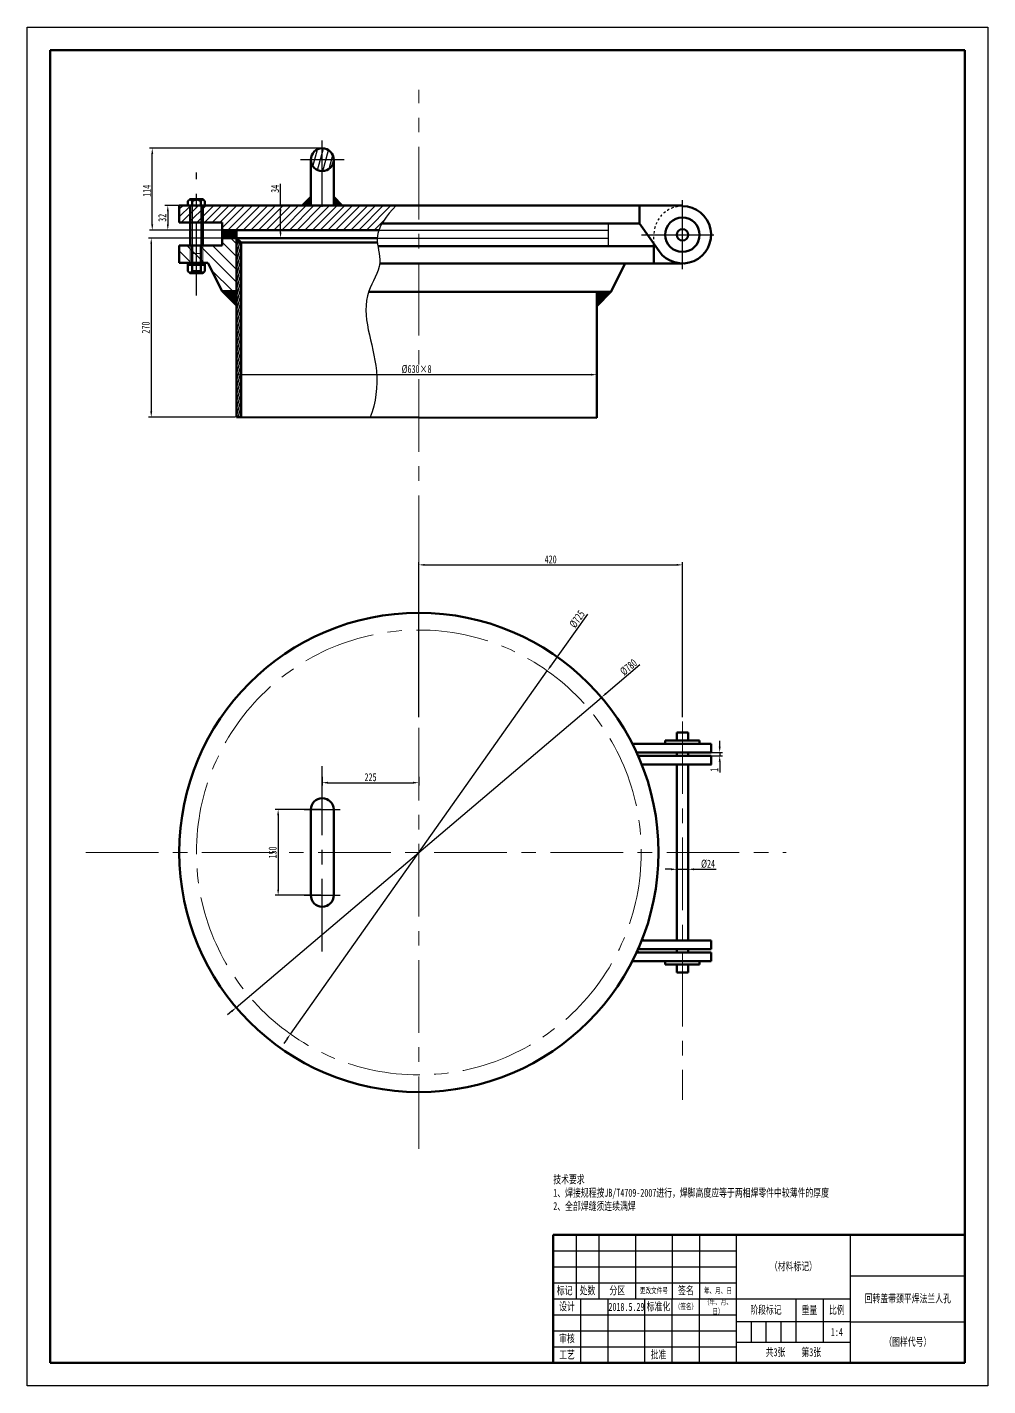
# Model space of a CAD drawing. Header units: millimetres. Extents: x 12088 to 13969, y -4291 to -3102.
# Drawn here: x 13029 to 13449, y -3696 to -3102 of the extents above; entities that cross this region are included whole.
import ezdxf

# ---------------------------------------------------------------- set-up
doc = ezdxf.new("R2010")
doc.units = ezdxf.units.MM
doc.header["$PDMODE"] = 35
doc.linetypes.add('CENTER', pattern=[50.8, 31.75, -6.35, 6.35, -6.35])
doc.linetypes.add('虚线', pattern=[2, 1, -1])
for name, color, linetype, lineweight in [('点划线', 7, 'CENTER', 13), ('粗实线', 7, 'Continuous', 50), ('虚线', 7, '虚线', 25)]:
    doc.layers.add(name, color=color, linetype=linetype, lineweight=lineweight)
doc.layers.add('细实线', color=7, linetype='Continuous')
doc.styles.get("Standard").update_dxf_attribs({"font": 'txt', "bigfont": 'gbcbig.shx'})
doc.styles.add('仿宋', font='simfang.ttf', dxfattribs={"width": 0.7, "height": 3.5})
doc.dimstyles.new('ISO-25', dxfattribs={"dimtxt": 2.5, "dimasz": 2.5, "dimexe": 1.25, "dimexo": 0.625, "dimtad": 1, "dimtxsty": 'Standard', "dimcen": 2.5, "dimadec": 0, "dimazin": 0, "dimtfac": 1, "dimtmove": 0, "dimatfit": 3, "dimfxl": 1, "dimarcsym": 0})
doc.dimstyles.new('仿宋', dxfattribs={"dimtxt": 2.5, "dimasz": 2.5, "dimexe": 1.25, "dimexo": 0.625, "dimtad": 1, "dimtxsty": '仿宋', "dimcen": 2.5, "dimadec": 0, "dimazin": 0, "dimtfac": 1, "dimtmove": 0, "dimatfit": 3, "dimfxl": 1, "dimlwd": 25, "dimlwe": 25, "dimarcsym": 0})

# ---------------------------------------------------------------- blocks, each defined once
blk = doc.blocks.new('*D59')
at = {"layer": 'Defpoints', "color": 0}
for p in [(13120.26, -3254.85), (13277.75, -3254.29), (13277.75, -3254.85)]:
    blk.add_point(p, dxfattribs=at)
at = {"layer": '细实线', "color": 0, "lineweight": 25}
for p, q in [((13120.26, -3254.23), (13120.26, -3253.04)), ((13122.76, -3254.29), (13275.25, -3254.29)), ((13277.75, -3254.23), (13277.75, -3253.04))]:
    blk.add_line(p, q, dxfattribs=at)
at = {"layer": '细实线', "color": 0}
for points in [[(13122.76, -3253.88), (13122.76, -3254.71), (13120.26, -3254.29)], [(13275.25, -3253.88), (13275.25, -3254.71), (13277.75, -3254.29)]]:
    blk.add_solid(points, dxfattribs=at)
at = {"layer": '细实线', "color": 0, "insert": (13199.01, -3251.9), "char_height": 3.5, "attachment_point": 5, "style": '仿宋'}
blk.add_mtext('{\\Ftxt|c134;%%C}630×8', dxfattribs=at)
blk = doc.blocks.new('*D60')
at = {"layer": 'Defpoints', "color": 0}
for p in [(13279.85, -3395.37), (13120.16, -3530.96)]:
    blk.add_point(p, dxfattribs=at)
at = {"layer": '细实线', "color": 0, "lineweight": 25}
for p, q in [((13296.61, -3381.14), (13281.76, -3393.76)), ((13120.16, -3530.96), (13279.85, -3395.37)), ((13118.26, -3532.58), (13116.35, -3534.2))]:
    blk.add_line(p, q, dxfattribs=at)
at = {"layer": '细实线', "color": 0}
for points in [[(13281.49, -3393.44), (13282.02, -3394.07), (13279.85, -3395.37)], [(13117.99, -3532.26), (13118.52, -3532.9), (13120.16, -3530.96)]]:
    blk.add_solid(points, dxfattribs=at)
at = {"layer": '细实线', "color": 0, "insert": (13291.68, -3382.19), "char_height": 3.5, "attachment_point": 5, "rotation": 40.33413, "style": '仿宋'}
blk.add_mtext('{\\Ftxt|c134;%%C}780', dxfattribs=at)
blk = doc.blocks.new('*D61')
at = {"layer": 'Defpoints', "color": 0}
for p in [(13256.16, -3383.77), (13143.86, -3542.56)]:
    blk.add_point(p, dxfattribs=at)
at = {"layer": '细实线', "color": 0, "lineweight": 25}
for p, q in [((13273.72, -3358.94), (13257.6, -3381.73)), ((13143.86, -3542.56), (13256.16, -3383.77)), ((13142.41, -3544.6), (13140.97, -3546.65))]:
    blk.add_line(p, q, dxfattribs=at)
at = {"layer": '细实线', "color": 0}
for points in [[(13257.26, -3381.49), (13257.94, -3381.97), (13256.16, -3383.77)], [(13142.07, -3544.36), (13142.75, -3544.84), (13143.86, -3542.56)]]:
    blk.add_solid(points, dxfattribs=at)
at = {"layer": '细实线', "color": 0, "insert": (13269.21, -3361.17), "char_height": 3.5, "attachment_point": 5, "rotation": 54.73097, "style": '仿宋'}
blk.add_mtext('{\\Ftxt|c134;%%C}725', dxfattribs=at)
blk = doc.blocks.new('*D62')
at = {"layer": 'Defpoints', "color": 0}
for p in [(13157.76, -3444.42), (13138.49, -3481.92), (13157.76, -3481.92)]:
    blk.add_point(p, dxfattribs=at)
at = {"layer": '细实线', "color": 0, "lineweight": 25}
for p, q in [((13157.14, -3444.42), (13137.24, -3444.42)), ((13138.49, -3446.92), (13138.49, -3479.42)), ((13157.14, -3481.92), (13137.24, -3481.92))]:
    blk.add_line(p, q, dxfattribs=at)
at = {"layer": '细实线', "color": 0}
for points in [[(13138.07, -3446.92), (13138.91, -3446.92), (13138.49, -3444.42)], [(13138.07, -3479.42), (13138.91, -3479.42), (13138.49, -3481.92)]]:
    blk.add_solid(points, dxfattribs=at)
at = {"layer": '细实线', "color": 0, "insert": (13136.1, -3463.17), "char_height": 3.5, "attachment_point": 5, "rotation": 90, "style": '仿宋'}
blk.add_mtext('150', dxfattribs=at)
blk = doc.blocks.new('*D57')
at = {"layer": 'Defpoints', "color": 0}
for p in [(13326.05, -3419.42), (13326.06, -3420.92), (13331.53, -3420.92)]:
    blk.add_point(p, dxfattribs=at)
at = {"layer": '细实线', "color": 0, "lineweight": 25}
for p, q in [((13331.53, -3416.92), (13331.53, -3414.42)), ((13326.67, -3419.42), (13332.78, -3419.42)), ((13326.68, -3420.92), (13332.78, -3420.92)), ((13331.53, -3419.42), (13331.53, -3420.92)), ((13331.53, -3423.42), (13331.53, -3428.19))]:
    blk.add_line(p, q, dxfattribs=at)
at = {"layer": '细实线', "color": 0}
for points in [[(13331.11, -3416.92), (13331.95, -3416.92), (13331.53, -3419.42)], [(13331.11, -3423.42), (13331.95, -3423.42), (13331.53, -3420.92)]]:
    blk.add_solid(points, dxfattribs=at)
at = {"layer": '细实线', "color": 0, "insert": (13329.15, -3427.05), "char_height": 3.5, "attachment_point": 5, "rotation": 90, "style": '仿宋'}
blk.add_mtext('1', dxfattribs=at)
blk = doc.blocks.new('*D63')
at = {"layer": 'Defpoints', "color": 0}
for p in [(13114.01, -3194.58), (13083, -3272.83), (13120.26, -3272.83)]:
    blk.add_point(p, dxfattribs=at)
at = {"layer": '粗实线', "color": 0, "lineweight": 25}
for p, q in [((13113.39, -3194.58), (13081.75, -3194.58)), ((13083, -3197.08), (13083, -3270.33)), ((13119.64, -3272.83), (13081.75, -3272.83))]:
    blk.add_line(p, q, dxfattribs=at)
at = {"layer": '粗实线', "color": 0}
for points in [[(13082.59, -3197.08), (13083.42, -3197.08), (13083, -3194.58)], [(13082.59, -3270.33), (13083.42, -3270.33), (13083, -3272.83)]]:
    blk.add_solid(points, dxfattribs=at)
at = {"layer": '粗实线', "color": 0, "insert": (13080.61, -3233.7), "char_height": 3.5, "attachment_point": 5, "rotation": 90, "style": '仿宋'}
blk.add_mtext('270', dxfattribs=at)
blk = doc.blocks.new('*D64')
at = {"layer": 'Defpoints', "color": 0}
for p in [(13083.44, -3155.33), (13157.76, -3155.33), (13114.01, -3191.08)]:
    blk.add_point(p, dxfattribs=at)
at = {"layer": '粗实线', "color": 0, "lineweight": 25}
for p, q in [((13157.14, -3155.33), (13082.19, -3155.33)), ((13083.44, -3188.58), (13083.44, -3157.83)), ((13113.39, -3191.08), (13082.19, -3191.08))]:
    blk.add_line(p, q, dxfattribs=at)
at = {"layer": '粗实线', "color": 0}
for points in [[(13083.03, -3157.83), (13083.86, -3157.83), (13083.44, -3155.33)], [(13083.03, -3188.58), (13083.86, -3188.58), (13083.44, -3191.08)]]:
    blk.add_solid(points, dxfattribs=at)
at = {"layer": '粗实线', "color": 0, "insert": (13081.07, -3173.9), "char_height": 3.5, "attachment_point": 5, "rotation": 90, "style": '仿宋'}
blk.add_mtext('114', dxfattribs=at)
blk = doc.blocks.new('*D65')
at = {"layer": 'Defpoints', "color": 0}
for p in [(13142.58, -3180.33), (13139.54, -3194.58), (13142.58, -3194.58)]:
    blk.add_point(p, dxfattribs=at)
at = {"layer": '粗实线', "color": 0, "lineweight": 25}
for p, q in [((13139.54, -3180.33), (13139.54, -3170.79)), ((13141.95, -3180.33), (13138.29, -3180.33)), ((13139.54, -3192.08), (13139.54, -3182.83)), ((13141.95, -3194.58), (13138.29, -3194.58))]:
    blk.add_line(p, q, dxfattribs=at)
at = {"layer": '粗实线', "color": 0}
for points in [[(13139.12, -3182.83), (13139.95, -3182.83), (13139.54, -3180.33)], [(13139.12, -3192.08), (13139.95, -3192.08), (13139.54, -3194.58)]]:
    blk.add_solid(points, dxfattribs=at)
at = {"layer": '粗实线', "color": 0, "insert": (13137.14, -3173.04), "char_height": 3.5, "attachment_point": 5, "rotation": 90, "style": '仿宋'}
blk.add_mtext('34', dxfattribs=at)
blk = doc.blocks.new('*D66')
at = {"layer": 'Defpoints', "color": 0}
for p in [(13098.66, -3180.33), (13090.24, -3191.08), (13117.59, -3191.08)]:
    blk.add_point(p, dxfattribs=at)
at = {"layer": '粗实线', "color": 0, "lineweight": 25}
for p, q in [((13098.03, -3180.33), (13088.99, -3180.33)), ((13090.24, -3182.83), (13090.24, -3188.58)), ((13116.96, -3191.08), (13088.99, -3191.08))]:
    blk.add_line(p, q, dxfattribs=at)
at = {"layer": '粗实线', "color": 0}
for points in [[(13089.83, -3182.83), (13090.66, -3182.83), (13090.24, -3180.33)], [(13089.83, -3188.58), (13090.66, -3188.58), (13090.24, -3191.08)]]:
    blk.add_solid(points, dxfattribs=at)
at = {"layer": '粗实线', "color": 0, "insert": (13087.85, -3185.7), "char_height": 3.5, "attachment_point": 5, "rotation": 90, "style": '仿宋'}
blk.add_mtext('32', dxfattribs=at)
blk = doc.blocks.new('*D67')
at = {"layer": 'Defpoints', "color": 0}
for p in [(13312.75, -3473.08), (13317.75, -3470.55), (13317.75, -3473.08)]:
    blk.add_point(p, dxfattribs=at)
at = {"layer": '细实线', "color": 0, "lineweight": 25}
for p, q in [((13310.25, -3470.55), (13307.75, -3470.55)), ((13312.75, -3472.46), (13312.75, -3469.3)), ((13312.75, -3470.55), (13317.75, -3470.55)), ((13317.75, -3472.46), (13317.75, -3469.3)), ((13320.25, -3470.55), (13330.01, -3470.55))]:
    blk.add_line(p, q, dxfattribs=at)
at = {"layer": '细实线', "color": 0}
for points in [[(13310.25, -3470.13), (13310.25, -3470.96), (13312.75, -3470.55)], [(13320.25, -3470.13), (13320.25, -3470.96), (13317.75, -3470.55)]]:
    blk.add_solid(points, dxfattribs=at)
at = {"layer": '细实线', "color": 0, "insert": (13326.43, -3468.17), "char_height": 3.5, "attachment_point": 5, "style": '仿宋'}
blk.add_mtext('{\\Ftxt|c134;%%C}24', dxfattribs=at)
blk = doc.blocks.new('*D68')
at = {"layer": 'Defpoints', "color": 0}
for p in [(13157.76, -3429.56), (13200.01, -3429.56), (13200.01, -3432.68)]:
    blk.add_point(p, dxfattribs=at)
at = {"layer": '粗实线', "color": 0, "lineweight": 25}
for p, q in [((13157.76, -3430.19), (13157.76, -3433.93)), ((13160.26, -3432.68), (13197.51, -3432.68)), ((13200.01, -3430.19), (13200.01, -3433.93))]:
    blk.add_line(p, q, dxfattribs=at)
at = {"layer": '粗实线', "color": 0}
for points in [[(13160.26, -3432.27), (13160.26, -3433.1), (13157.76, -3432.68)], [(13197.51, -3432.27), (13197.51, -3433.1), (13200.01, -3432.68)]]:
    blk.add_solid(points, dxfattribs=at)
at = {"layer": '粗实线', "color": 0, "insert": (13178.88, -3430.29), "char_height": 3.5, "attachment_point": 5, "style": '仿宋'}
blk.add_mtext('225', dxfattribs=at)
blk = doc.blocks.new('*D58')
at = {"color": 0, "lineweight": -2}
for p, q in [((13200.01, -3403.98), (13200.01, -3336.2)), ((13202.51, -3337.45), (13312.75, -3337.45)), ((13315.25, -3403.98), (13315.25, -3336.2))]:
    blk.add_line(p, q, dxfattribs=at)
at = {"color": 0}
for points in [[(13202.51, -3337.04), (13202.51, -3337.87), (13200.01, -3337.45)], [(13312.75, -3337.04), (13312.75, -3337.87), (13315.25, -3337.45)]]:
    blk.add_solid(points, dxfattribs=at)
at = {"layer": 'Defpoints', "color": 0}
for p in [(13315.25, -3337.45), (13200.01, -3404.61), (13315.25, -3404.61)]:
    blk.add_point(p, dxfattribs=at)
at = {"color": 0, "insert": (13257.63, -3335.06), "char_height": 3.5, "attachment_point": 5, "style": '仿宋'}
blk.add_mtext('420', dxfattribs=at)

msp = doc.modelspace()

# ---------------------------------------------------------------- hatches: boundary and pattern name
at = {"layer": '粗实线'}
h = msp.add_hatch(color=256, dxfattribs=at)
h.paths.add_polyline_path([(13293.201, -3415.358, -0.0008314), (13293.359, -3415.669), (13293.748, -3415.669)])
h.paths.add_polyline_path([(13293.748, -3415.669), (13293.359, -3415.669, -0.0007084), (13293.493, -3415.933)])
h.paths.add_polyline_path([(13295.821, -3419.419), (13295.174, -3419.419, -0.0018159), (13295.489, -3420.111)])
h.paths.add_polyline_path([(13296.485, -3420.919), (13295.849, -3420.919, -0.0018094), (13296.153, -3421.613)])
msp.add_hatch(color=256, dxfattribs=at).paths.add_polyline_path([(13298.035, -3424.66), (13297.413, -3424.66, -0.001832), (13297.693, -3425.375)])
h = msp.add_hatch(color=256, dxfattribs=at)
h.paths.add_polyline_path([(13293.493, -3510.404, -0.0007084), (13293.359, -3510.669), (13293.748, -3510.669)])
h.paths.add_polyline_path([(13293.748, -3510.669), (13293.359, -3510.669, -0.0008314), (13293.201, -3510.979)])
h.paths.add_polyline_path([(13295.489, -3506.226, -0.0018159), (13295.174, -3506.919), (13295.821, -3506.919)])
h.paths.add_polyline_path([(13296.153, -3504.724, -0.0018094), (13295.849, -3505.419), (13296.485, -3505.419)])
h.paths.add_polyline_path([(13297.693, -3500.963, -0.0018096), (13297.416, -3501.669), (13298.03, -3501.669)])
at = {"layer": '细实线'}
h = msp.add_hatch(dxfattribs=at)
h.set_pattern_fill('ANSI37', color=256, scale=0.05, style=0)
h.set_pattern_definition([(45, (-1066.62617, 426.17411), (-0.1122532015, 0.1122532015), []), (135, (-1066.62617, 426.17411), (-0.1122532015, -0.1122532015), [])])
h.paths.add_polyline_path([(13152.762, -3176.578), (13149.012, -3180.328), (13152.762, -3180.328)])
h.paths.add_polyline_path([(13162.762, -3176.578), (13162.762, -3180.328), (13166.512, -3180.328)])
h.paths.add_polyline_path([(13120.262, -3194.578), (13120.262, -3196.578), (13122.262, -3196.578)])
h.paths.add_polyline_path([(13120.262, -3217.828), (13114.012, -3217.828), (13120.262, -3224.078)])
h.paths.add_polyline_path([(13283.999, -3218.141), (13277.749, -3218.141), (13277.749, -3224.391)])
h = msp.add_hatch(dxfattribs=at)
h.set_pattern_fill('ANSI31', color=256, scale=0.75, style=0)
h.set_pattern_definition([(45, (8908.9042, -2411.2142), (-1.683798, 1.683798), [])])
h.paths.add_polyline_path([(13095.262, -3187.828), (13102.762, -3187.828), (13102.762, -3180.328), (13095.262, -3180.328)])
edge = h.paths.add_edge_path()
edge.add_line((13102.762, -3180.328), (13102.762, -3187.828))
edge.add_line((13102.762, -3187.828), (13114.012, -3187.828))
edge.add_line((13114.012, -3187.828), (13114.012, -3191.078))
edge.add_line((13114.012, -3191.078), (13182.504, -3191.078))
edge.add_spline(control_points=[(13182.504, -3191.078), (13183.859, -3187.265), (13186.947, -3183.797), (13190.035, -3180.328)], knot_values=[0, 0, 0, 0, 50.751157, 50.751157, 50.751157, 50.751157], degree=3, periodic=0)
edge.add_line((13190.035, -3180.328), (13102.762, -3180.328))
at = {"layer": '细实线', "ltscale": 0.1}
h = msp.add_hatch(dxfattribs=at)
h.set_pattern_fill('ANSI31', color=256, scale=1.25, angle=90, style=0)
h.set_pattern_definition([(135, (8910.4107, -2410.9018), (-2.80633, -2.80633), [])])
h.paths.add_polyline_path([(13114.012, -3217.828), (13120.262, -3217.828), (13120.262, -3194.578), (13114.012, -3194.578), (13114.012, -3197.828), (13102.762, -3197.828), (13102.762, -3205.328), (13107.762, -3205.328)])
h.paths.add_polyline_path([(13102.762, -3197.828), (13095.262, -3197.828), (13095.262, -3205.328), (13102.762, -3205.328)])
h = msp.add_hatch(dxfattribs=at)
h.set_pattern_fill('ANSI31', color=256, scale=0.125, style=0)
h.set_pattern_definition([(45, (8910.41068, -2410.9018), (-0.280633004, 0.280633004), [])])
h.paths.add_polyline_path([(13120.262, -3194.578), (13120.262, -3191.078), (13114.012, -3191.078), (13114.012, -3194.578)])
h = msp.add_hatch(dxfattribs=at)
h.set_pattern_fill('ANSI31', color=256, scale=0.25, angle=30, style=0)
h.set_pattern_definition([(75, (8910.4107, -2410.9018), (-0.76670362, 0.20543762), [])])
h.paths.add_polyline_path([(13122.262, -3196.578), (13120.262, -3196.578), (13120.262, -3272.828), (13122.262, -3272.828)])
at = {"layer": '虚线', "ltscale": 0.1}
h = msp.add_hatch(dxfattribs=at)
h.set_pattern_fill('ANSI31', color=256, scale=0.75, angle=30, style=0)
h.set_pattern_definition([(75, (8910.4107, -2410.9018), (-2.3001109, 0.6163129), [])])
h.paths.add_polyline_path([(13157.762, -3155.328, 0.4142136), (13152.762, -3160.328), (13157.762, -3160.328)])
h.paths.add_polyline_path([(13157.762, -3160.328), (13152.762, -3160.328, 0.4142136), (13157.762, -3165.328)])
h.paths.add_polyline_path([(13162.762, -3160.328), (13157.762, -3160.328), (13157.762, -3165.328, 0.4142136)])
h.paths.add_polyline_path([(13157.762, -3155.328), (13157.762, -3160.328), (13162.762, -3160.328, 0.4142136)])

# ---------------------------------------------------------------- linework, layer by layer
at = {"layer": '点划线'}
for p, q in [((13200.005, -3592.816), (13200.005, -3129.693)), ((13315.249, -3355.056), (13315.249, -3571.277)), ((13054.358, -3463.169), (13360.523, -3463.169))]:
    msp.add_line(p, q, dxfattribs=at)
at = {"layer": '点划线', "lineweight": 25}
for p, q in [((13157.762, -3180.953), (13157.762, -3151.889)), ((13102.762, -3219.624), (13102.762, -3165.833)), ((13167.276, -3160.328), (13148.315, -3160.328)), ((13315.249, -3208.175), (13315.249, -3177.982)), ((13297.279, -3193.141), (13332.713, -3193.141)), ((13157.762, -3506.488), (13157.762, -3425.454))]:
    msp.add_line(p, q, dxfattribs=at)
at = {"layer": '点划线'}
msp.add_circle((13200.005, -3463.169), 97.243, dxfattribs=at)
at = {"layer": '粗实线', "ltscale": 0.1}
for p, q in [((13038.758, -3112.369), (13438.758, -3112.369)), ((13038.758, -3686.369), (13038.758, -3112.369)), ((13438.758, -3112.369), (13438.758, -3686.369)), ((13149.012, -3180.328), (13152.762, -3176.578)), ((13166.512, -3180.328), (13162.762, -3176.578)), ((13099.968, -3197.828), (13099.968, -3180.328)), ((13105.556, -3197.828), (13105.556, -3180.328)), ((13296.499, -3180.641), (13296.499, -3188.141)), ((13114.012, -3187.828), (13114.012, -3191.078)), ((13114.012, -3197.828), (13114.012, -3187.828)), ((13296.499, -3188.141), (13305.005, -3200.304)), ((13114.012, -3191.078), (13182.504, -3191.078)), ((13114.012, -3194.578), (13181.8, -3194.578)), ((13120.262, -3194.578), (13122.262, -3196.578)), ((13120.262, -3196.578), (13181.871, -3196.578)), ((13122.262, -3272.828), (13122.262, -3196.578)), ((13095.262, -3205.328), (13107.762, -3205.328)), ((13114.012, -3217.828), (13120.262, -3217.828)), ((13120.262, -3272.828), (13122.262, -3272.828)), ((13122.262, -3272.828), (13277.749, -3273.141)), ((13258.758, -3630.369), (13258.758, -3686.369)), ((13258.758, -3630.369), (13438.758, -3630.369)), ((13438.758, -3686.369), (13038.758, -3686.369))]:
    msp.add_line(p, q, dxfattribs=at)
at = {"layer": '粗实线', "lineweight": 50}
for p, q in [((13152.762, -3160.328), (13152.762, -3180.328)), ((13162.762, -3160.328), (13162.762, -3180.328)), ((13315.249, -3180.328), (13095.262, -3180.328)), ((13095.262, -3180.328), (13095.262, -3187.828)), ((13095.262, -3187.828), (13114.012, -3187.828)), ((13183.898, -3188.141), (13296.499, -3188.141)), ((13120.262, -3272.828), (13120.262, -3191.078)), ((13095.262, -3197.828), (13095.262, -3205.328)), ((13095.262, -3197.828), (13114.012, -3197.828)), ((13182.077, -3198.141), (13302.749, -3198.141)), ((13302.749, -3197.078), (13302.749, -3205.641)), ((13107.762, -3205.328), (13114.012, -3217.828)), ((13182.866, -3205.641), (13315.249, -3205.641)), ((13290.249, -3205.641), (13283.999, -3218.141)), ((13178.03, -3218.141), (13283.999, -3218.141)), ((13277.749, -3218.141), (13277.749, -3273.141))]:
    msp.add_line(p, q, dxfattribs=at)
at = {"layer": '粗实线'}
for p, q in [((13120.262, -3224.078), (13114.012, -3217.828)), ((13277.749, -3224.391), (13283.999, -3218.141)), ((13293.748, -3415.669), (13293.201, -3415.358)), ((13307.749, -3414.179), (13322.749, -3414.179)), ((13307.749, -3414.179), (13307.749, -3415.669)), ((13312.749, -3414.179), (13312.749, -3410.669)), ((13312.749, -3410.669), (13317.749, -3410.669)), ((13317.749, -3410.669), (13317.749, -3414.179)), ((13322.749, -3414.179), (13322.749, -3415.669)), ((13327.749, -3415.669), (13293.359, -3415.669)), ((13293.493, -3415.933), (13293.748, -3415.669)), ((13295.174, -3419.419), (13327.749, -3419.419)), ((13295.489, -3420.111), (13295.821, -3419.419)), ((13327.749, -3420.919), (13295.849, -3420.919)), ((13296.153, -3421.613), (13296.485, -3420.919)), ((13312.749, -3419.419), (13312.749, -3420.919)), ((13317.749, -3419.419), (13317.749, -3420.919)), ((13327.749, -3419.419), (13327.749, -3415.669)), ((13327.749, -3420.919), (13327.749, -3424.669)), ((13327.896, -3424.66), (13297.413, -3424.66)), ((13297.693, -3425.375), (13298.035, -3424.66)), ((13312.749, -3424.66), (13312.749, -3501.669)), ((13317.749, -3424.66), (13317.749, -3501.669)), ((13152.762, -3444.419), (13152.762, -3481.919)), ((13162.762, -3444.419), (13162.762, -3481.919)), ((13327.749, -3501.669), (13297.416, -3501.669)), ((13297.693, -3500.963), (13298.03, -3501.669)), ((13327.749, -3505.419), (13327.749, -3501.669)), ((13293.493, -3510.404), (13293.748, -3510.669)), ((13295.174, -3506.919), (13327.749, -3506.919)), ((13295.489, -3506.226), (13295.821, -3506.919)), ((13327.749, -3505.419), (13295.849, -3505.419)), ((13296.153, -3504.724), (13296.485, -3505.419)), ((13312.749, -3505.419), (13312.749, -3506.919)), ((13317.749, -3505.419), (13317.749, -3506.919)), ((13327.749, -3506.919), (13327.749, -3510.669)), ((13293.748, -3510.669), (13293.201, -3510.979)), ((13327.749, -3510.669), (13293.359, -3510.669)), ((13307.749, -3512.158), (13307.749, -3510.669)), ((13307.749, -3512.158), (13322.749, -3512.158)), ((13312.749, -3512.158), (13312.749, -3515.669)), ((13312.749, -3515.669), (13317.749, -3515.669)), ((13317.749, -3515.669), (13317.749, -3512.158)), ((13322.749, -3512.158), (13322.749, -3510.669))]:
    msp.add_line(p, q, dxfattribs=at)
at = {"layer": '粗实线', "lineweight": 50}
for points in [[(13099.036, -3178.465), (13099.968, -3177.534), (13100.899, -3178.465)], [(13099.968, -3177.534), (13102.762, -3177.534)], [(13100.899, -3178.465), (13102.762, -3177.534)], [(13105.556, -3177.534), (13102.762, -3177.534)], [(13104.624, -3178.465), (13102.762, -3177.534)], [(13106.487, -3178.465), (13105.556, -3177.534), (13104.624, -3178.465)], [(13099.036, -3178.465), (13099.036, -3180.328)], [(13099.036, -3180.328), (13102.762, -3180.328)], [(13099.968, -3180.328), (13102.762, -3180.328)], [(13100.899, -3178.465), (13100.899, -3180.328)], [(13106.487, -3180.328), (13102.762, -3180.328)], [(13105.556, -3180.328), (13102.762, -3180.328)], [(13104.624, -3178.465), (13104.624, -3180.328)], [(13106.487, -3178.465), (13106.487, -3180.328)], [(13100.899, -3205.328), (13100.899, -3197.828)], [(13104.624, -3205.328), (13104.624, -3197.828)], [(13102.762, -3205.328), (13099.036, -3205.328)], [(13099.036, -3205.328), (13099.036, -3206.259)], [(13102.762, -3205.328), (13099.036, -3205.328)], [(13099.036, -3205.328), (13099.036, -3206.259)], [(13099.036, -3206.259), (13102.762, -3206.259)], [(13099.036, -3206.259), (13102.762, -3206.259)], [(13099.036, -3206.259), (13099.968, -3206.259), (13100.899, -3206.259)], [(13099.036, -3206.259), (13099.036, -3209.053)], [(13100.899, -3209.053), (13100.899, -3206.259)], [(13102.762, -3205.328), (13106.487, -3205.328)], [(13102.762, -3205.328), (13106.487, -3205.328)], [(13106.487, -3206.259), (13102.762, -3206.259)], [(13106.487, -3206.259), (13102.762, -3206.259)], [(13104.624, -3206.259), (13102.762, -3206.259)], [(13102.762, -3206.259), (13105.556, -3206.259)], [(13106.487, -3206.259), (13105.556, -3206.259), (13104.624, -3206.259)], [(13104.624, -3209.053), (13104.624, -3206.259)], [(13106.487, -3205.328), (13106.487, -3206.259)], [(13106.487, -3205.328), (13106.487, -3206.259)], [(13106.487, -3206.259), (13106.487, -3209.053)], [(13100.899, -3209.053), (13099.968, -3209.985), (13099.036, -3209.053)], [(13102.762, -3209.985), (13099.968, -3209.985)], [(13102.762, -3209.053), (13100.899, -3209.053)], [(13100.899, -3209.985), (13102.762, -3209.985)], [(13100.899, -3209.985), (13102.762, -3209.985)], [(13102.762, -3209.053), (13104.624, -3209.053)], [(13104.624, -3209.985), (13102.762, -3209.985)], [(13104.624, -3209.985), (13102.762, -3209.985)], [(13102.762, -3209.985), (13105.556, -3209.985)], [(13104.624, -3209.053), (13105.556, -3209.985), (13106.487, -3209.053)]]:
    msp.add_lwpolyline(points, dxfattribs=at)
at = {"layer": '粗实线', "ltscale": 0.1}
for centre, radius in [((13157.762, -3160.328), 5), ((13315.249, -3193.141), 7.5), ((13200.005, -3463.169), 104.743)]:
    msp.add_circle(centre, radius, dxfattribs=at)
at = {"layer": '粗实线', "lineweight": 50}
msp.add_circle((13315.249, -3193.141), 2.5, dxfattribs=at)
msp.add_arc((13315.249, -3193.141), 12.5, 214.966111, 90, dxfattribs=at)
at = {"layer": '粗实线'}
for centre, start, end in [((13157.762, -3444.419), 0, 180), ((13157.762, -3481.919), 180, 0)]:
    msp.add_arc(centre, 5, start, end, dxfattribs=at)
at = {"layer": '细实线', "ltscale": 0.1}
for p, q in [((13028.758, -3696.369), (13028.758, -3102.369)), ((13028.758, -3102.369), (13448.758, -3102.369)), ((13448.758, -3102.369), (13448.758, -3696.369)), ((13100.899, -3180.328), (13100.899, -3197.828)), ((13104.624, -3180.328), (13104.624, -3197.828)), ((13120.262, -3272.828), (13122.262, -3272.828)), ((13448.758, -3696.369), (13028.758, -3696.369))]:
    msp.add_line(p, q, dxfattribs=at)
at = {"layer": '细实线', "lineweight": 25}
for p, q in [((13282.749, -3188.141), (13282.749, -3198.141)), ((13181.898, -3194.578), (13282.749, -3194.578)), ((13182.504, -3191.078), (13282.749, -3191.078)), ((13277.749, -3218.141), (13275.249, -3218.141))]:
    msp.add_line(p, q, dxfattribs=at)
at = {"layer": '细实线'}
for p, q in [((13120.262, -3217.828), (13120.262, -3224.078)), ((13277.749, -3218.141), (13277.749, -3224.391)), ((13149.904, -3444.419), (13165.619, -3444.419)), ((13149.904, -3481.919), (13165.619, -3481.919)), ((13258.758, -3630.369), (13268.758, -3630.369)), ((13268.758, -3630.369), (13278.758, -3630.369)), ((13268.758, -3630.369), (13268.758, -3658.369)), ((13268.758, -3630.369), (13278.758, -3630.369)), ((13278.758, -3630.369), (13294.758, -3630.369)), ((13278.758, -3630.369), (13278.758, -3658.369)), ((13278.758, -3630.369), (13294.758, -3630.369)), ((13294.758, -3630.369), (13310.758, -3630.369)), ((13294.758, -3630.369), (13294.758, -3658.369)), ((13294.758, -3630.369), (13310.758, -3630.369)), ((13310.758, -3630.369), (13322.758, -3630.369)), ((13310.758, -3630.369), (13310.758, -3658.369)), ((13310.758, -3630.369), (13322.758, -3630.369)), ((13322.758, -3630.369), (13338.758, -3630.369)), ((13322.758, -3630.369), (13322.758, -3658.369)), ((13322.758, -3630.369), (13338.758, -3630.369)), ((13338.758, -3630.369), (13338.758, -3686.369)), ((13388.758, -3686.369), (13388.758, -3630.369)), ((13258.758, -3637.369), (13338.758, -3637.369)), ((13258.758, -3644.369), (13338.758, -3644.369)), ((13258.758, -3651.369), (13338.758, -3651.369)), ((13438.758, -3648.369), (13388.758, -3648.369)), ((13258.758, -3658.369), (13338.758, -3658.369)), ((13270.758, -3686.369), (13270.758, -3658.369)), ((13282.758, -3686.369), (13282.758, -3658.369)), ((13298.758, -3686.369), (13298.758, -3658.369)), ((13310.758, -3686.369), (13310.758, -3658.369)), ((13322.758, -3686.369), (13322.758, -3658.369)), ((13338.758, -3658.369), (13388.758, -3658.369)), ((13364.758, -3658.369), (13364.758, -3677.369)), ((13376.758, -3658.369), (13376.758, -3677.369)), ((13258.758, -3665.369), (13338.758, -3665.369)), ((13388.758, -3668.369), (13338.758, -3668.369)), ((13345.258, -3668.369), (13345.258, -3677.369)), ((13351.758, -3668.369), (13351.758, -3677.369)), ((13358.258, -3668.369), (13358.258, -3677.369)), ((13388.758, -3668.369), (13438.758, -3668.369)), ((13258.758, -3672.369), (13338.758, -3672.369)), ((13258.758, -3679.369), (13338.758, -3679.369)), ((13388.758, -3677.369), (13338.758, -3677.369))]:
    msp.add_line(p, q, dxfattribs=at)
at = {"layer": '细实线', "lineweight": 0}
for points in [[(13099.968, -3205.328), (13099.968, -3180.328)], [(13105.556, -3205.328), (13105.556, -3180.328)], [(13104.624, -3201.262), (13100.899, -3201.262)]]:
    msp.add_lwpolyline(points, dxfattribs=at)
at = {"layer": '细实线', "ltscale": 0.1}
msp.add_open_spline([(13190.035, -3180.328), (13186.029, -3184.827), (13179.393, -3192.28), (13184.975, -3206.467), (13171.91, -3224.146), (13183.704, -3246.923), (13181.178, -3266.462), (13178.762, -3272.942)], degree=3, knots=[0, 0, 0, 0, 65.833386, 109.0545819, 162.5454095, 302.404002, 380.3651323, 380.3651323, 380.3651323, 380.3651323], dxfattribs=at)
at = {"layer": '虚线'}
msp.add_line((13302.749, -3197.078), (13302.749, -3193.141), dxfattribs=at)
at = {"layer": '虚线', "lineweight": 25}
msp.add_arc((13315.249, -3193.141), 12.5, 90, 180, dxfattribs=at)

# ---------------------------------------------------------------- texts
at = {"layer": '细实线', "ltscale": 0.1, "insert": (13258.758, -3612.168), "char_height": 3.5, "width": 180, "attachment_point": 4, "style": '仿宋'}
msp.add_mtext('技术要求\\P1、焊接规程按JB/T4709-2007进行，焊脚高度应等于两相焊零件中较薄件的厚度\\P2、全部焊缝须连续满焊', dxfattribs=at)
at = {"layer": '细实线', "attachment_point": 5, "style": '仿宋'}
for s, insert, char_height, width in [('（材料标记）', (13363.758, -3644.369), 3.5, 50), ('标记', (13263.758, -3654.869), 3.5, 10), ('处数', (13273.758, -3654.869), 3.5, 10), ('分区', (13286.758, -3654.869), 3.5, 16), ('更改文件号', (13302.758, -3654.869), 2.5, 16), ('签名', (13316.758, -3654.869), 3.5, 12), ('年、月、日', (13330.758, -3654.869), 2.5, 16), ('回转盖带颈平焊法兰人孔', (13413.758, -3658.369), 3.5, 50), ('设计', (13264.758, -3661.869), 3.5, 12), ('2018.5.29', (13290.758, -3661.869), 3.5, 16), ('标准化', (13304.758, -3661.869), 3.5, 12), ('（签名）', (13316.758, -3661.869), 2.5, 12), ('（年、月、日）', (13330.758, -3661.869), 2.5, 16), ('阶段标记', (13351.758, -3663.369), 3.5, 26), ('重量', (13370.758, -3663.369), 3.5, 12), ('比例', (13382.758, -3663.369), 3.5, 12), ('审核', (13264.758, -3675.869), 3.5, 12), ('1:4', (13382.758, -3672.869), 3.5, 12), ('（图样代号）', (13413.758, -3677.369), 3.5, 50), ('工艺', (13264.758, -3682.869), 3.5, 12), ('批准', (13304.758, -3682.869), 3.5, 12), ('共3张    第3张', (13363.758, -3681.869), 3.5, 50)]:
    msp.add_mtext(s, dxfattribs=dict(at, insert=insert, char_height=char_height, width=width))

# ---------------------------------------------------------------- dimensions: what is measured, and where the dimension line sits
dim = msp.add_linear_dim(base=(13315.249, -3337.453), p1=(13200.005, -3404.608), p2=(13315.249, -3404.608), text='420', dimstyle='ISO-25', override={"dimtxsty": '仿宋'})
dim.commit()
dim.dimension.update_dxf_attribs({"geometry": '*D58', "text_midpoint": (13257.627, -3335.058)})
at = {"layer": '粗实线'}
for base, p1, p2, text, picture, middle in [((13083.444, -3155.328), (13114.012, -3191.078), (13157.762, -3155.328), '114', '*D64', (13083.444, -3173.9)), ((13139.537, -3194.578), (13142.578, -3180.328), (13142.578, -3194.578), '34', '*D65', (13139.537, -3173.038))]:
    dim = msp.add_linear_dim(base=base, p1=p1, p2=p2, angle=90, text=text, dimstyle='仿宋', dxfattribs=at)
    dim.commit()
    dim.dimension.update_dxf_attribs({"geometry": picture, "text_midpoint": middle, "dimtype": 160})
for base, p1, p2, text, picture, middle in [((13090.244, -3191.078), (13098.657, -3180.328), (13117.586, -3191.078), '32', '*D66', (13087.849, -3185.703)), ((13083.005, -3272.828), (13114.012, -3194.578), (13120.262, -3272.828), '270', '*D63', (13080.61, -3233.703))]:
    dim = msp.add_linear_dim(base=base, p1=p1, p2=p2, angle=90, text=text, dimstyle='仿宋', dxfattribs=at)
    dim.commit()
    dim.dimension.update_dxf_attribs({"geometry": picture, "text_midpoint": middle})
dim = msp.add_linear_dim(base=(13200.005, -3432.683), p1=(13157.762, -3429.561), p2=(13200.005, -3429.561), text='225', dimstyle='仿宋', dxfattribs=at)
dim.commit()
dim.dimension.update_dxf_attribs({"geometry": '*D68', "text_midpoint": (13178.883, -3430.288)})
at = {"layer": '细实线'}
dim = msp.add_linear_dim(base=(13277.749, -3254.293), p1=(13120.262, -3254.852), p2=(13277.749, -3254.852), text='{\\Ftxt|c134;%%C}630×8', dimstyle='仿宋', dxfattribs=at)
dim.commit()
dim.dimension.update_dxf_attribs({"geometry": '*D59', "text_midpoint": (13199.005, -3251.898)})
for p1, p2, text, picture, middle in [((13143.855, -3542.563), (13256.155, -3383.774), '{\\Ftxt|c134;%%C}725', '*D61', (13271.164, -3362.552)), ((13120.161, -3530.963), (13279.849, -3395.374), '{\\Ftxt|c134;%%C}780', '*D60', (13293.229, -3384.013))]:
    dim = msp.add_diameter_dim_2p(p1=p1, p2=p2, text=text, dimstyle='仿宋', dxfattribs=at)
    dim.commit()
    dim.dimension.update_dxf_attribs({"geometry": picture, "text_midpoint": middle, "dimtype": 163})
for base, p1, p2, text, picture, middle in [((13331.529, -3420.919), (13326.046, -3419.419), (13326.06, -3420.919), '1', '*D57', (13329.154, -3427.055)), ((13138.491, -3481.919), (13157.762, -3444.419), (13157.762, -3481.919), '150', '*D62', (13136.096, -3463.169))]:
    dim = msp.add_linear_dim(base=base, p1=p1, p2=p2, angle=90, text=text, dimstyle='仿宋', dxfattribs=at)
    dim.commit()
    dim.dimension.update_dxf_attribs({"geometry": picture, "text_midpoint": middle})
dim = msp.add_linear_dim(base=(13317.749, -3470.545), p1=(13312.749, -3473.085), p2=(13317.749, -3473.085), text='{\\Ftxt|c134;%%C}24', dimstyle='仿宋', dxfattribs=at)
dim.commit()
dim.dimension.update_dxf_attribs({"geometry": '*D67', "text_midpoint": (13326.433, -3470.545), "dimtype": 160})

doc.saveas('drawing.dxf')
